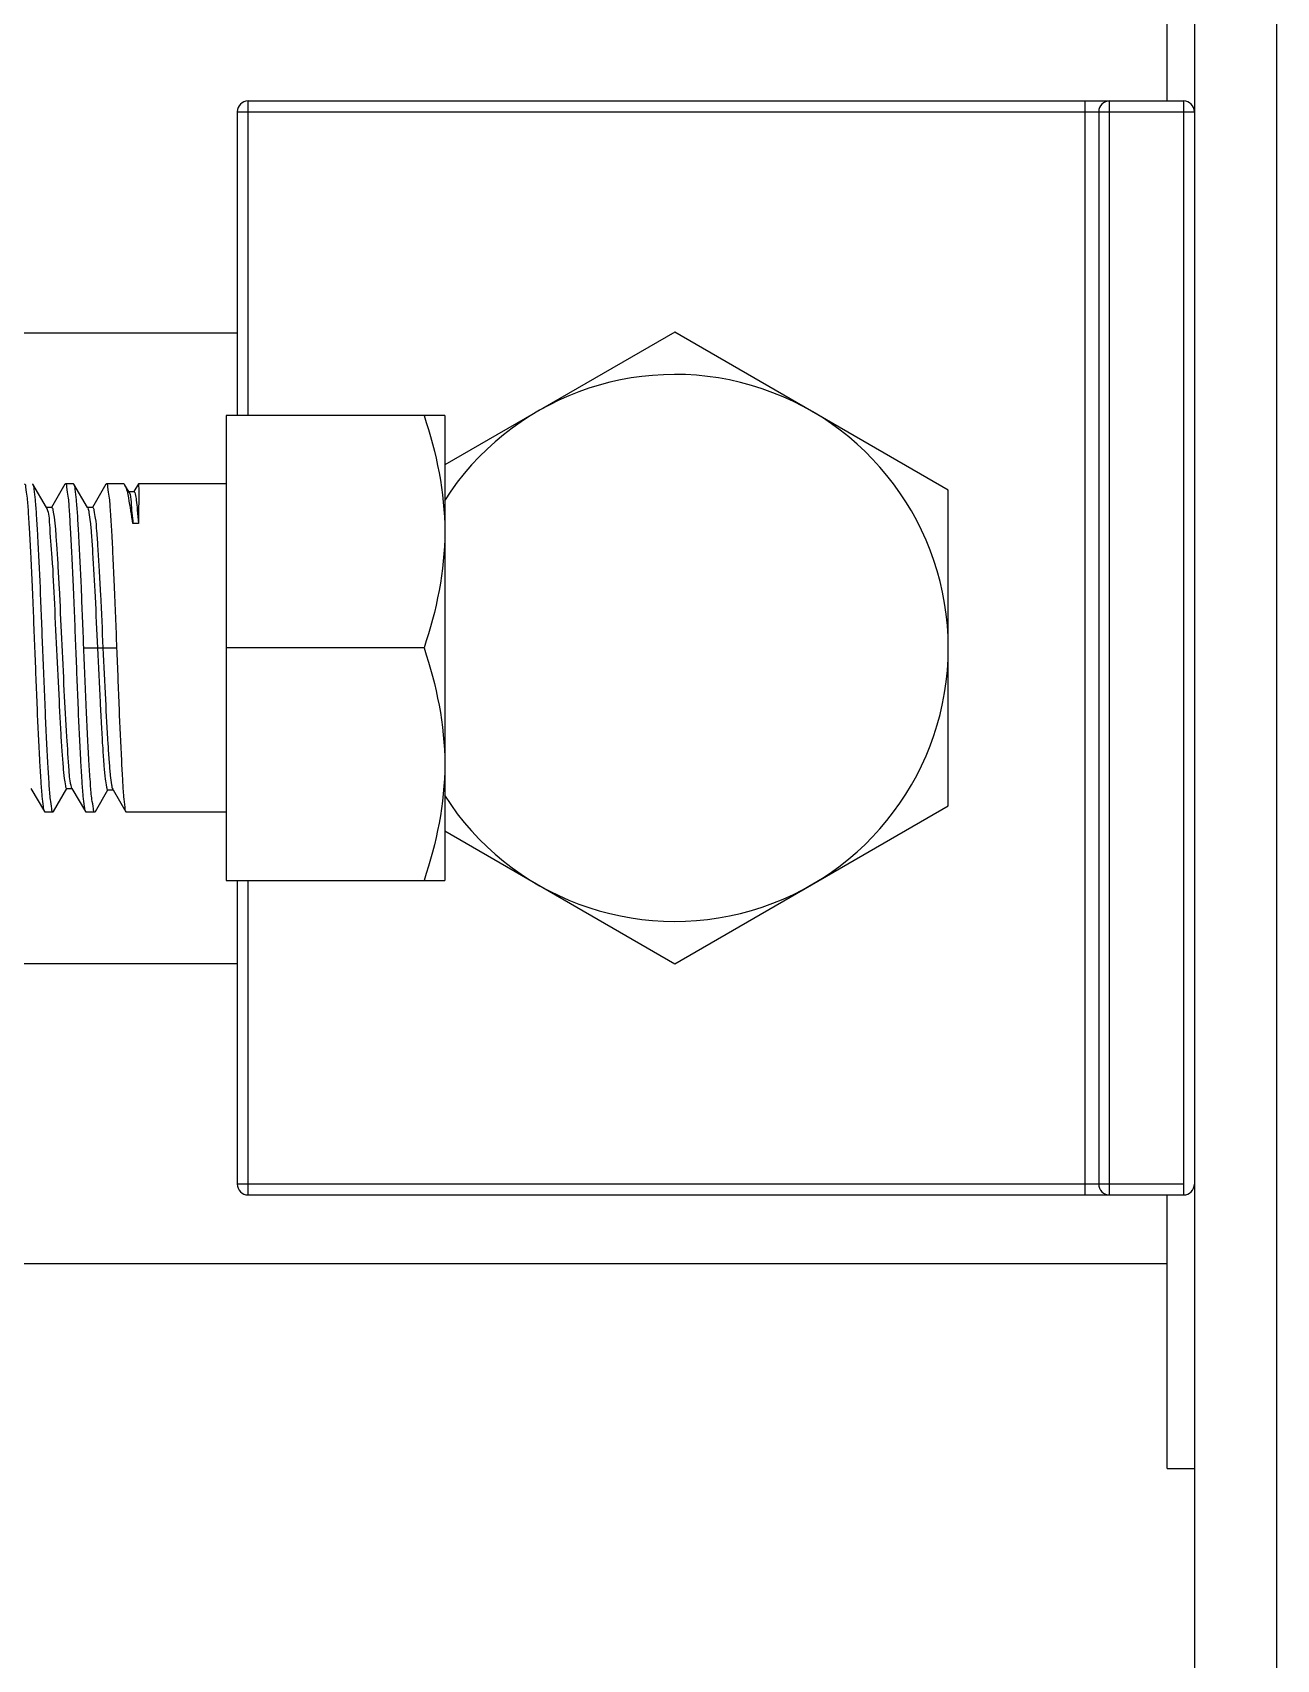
# Model space of a CAD drawing. Extents: x 69728788 to 150676229, y 20327566 to 43663798.
# Drawn here: x 75456323.8 to 75456530.9, y 20747782.2 to 20748053 of the extents above; entities that cross this region are included whole.
import ezdxf

# ---------------------------------------------------------------- set-up
doc = ezdxf.new("R2010")
doc.units = 0
doc.header["$LTSCALE"] = 1000
doc.header["$MEASUREMENT"] = 0
doc.layers.get('0').update_dxf_attribs({"linetype": 'CONTINUOUS'})
doc.layers.add('02___PRT_ALL_AXES', color=7, linetype='CONTINUOUS')

msp = doc.modelspace()

# ---------------------------------------------------------------- linework, layer by layer
at = {"color": 7, "linetype": 'Continuous'}
for p, q in [((75456517.25, 20750680.23), (75456517.25, 20747039.89)), ((75456530.91, 20750680.23), (75456530.91, 20747039.89)), ((75456512.7, 20748041.62), (75456512.7, 20748087.15)), ((75456359.71, 20747989.26), (75456359.71, 20748041.62)), ((75456359.71, 20748041.62), (75456515.43, 20748041.62)), ((75456499.04, 20747859.49), (75456499.04, 20748041.62)), ((75456503.14, 20747859.49), (75456503.14, 20748041.62)), ((75456515.43, 20748041.62), (75456515.43, 20747859.49)), ((75456357.89, 20748039.8), (75456357.89, 20747989.26)), ((75456357.89, 20748039.8), (75456517.25, 20748039.8)), ((75456501.32, 20748039.8), (75456501.32, 20747861.31)), ((75456356.02, 20747989.26), (75456356.02, 20747911.85)), ((75456323.88, 20747977.81), (75456323.81, 20747977.87)), ((75456326.13, 20747973.93), (75456323.88, 20747977.81)), ((75456329.2, 20747977.81), (75456326.96, 20747973.95)), ((75456329.2, 20747977.81), (75456329.27, 20747977.87)), ((75456330.71, 20747977.81), (75456330.64, 20747977.87)), ((75456332.96, 20747973.93), (75456330.71, 20747977.81)), ((75456336.03, 20747977.81), (75456333.79, 20747973.95)), ((75456336.03, 20747977.81), (75456336.1, 20747977.87)), ((75456339.89, 20747976.48), (75456339.2, 20747977.65)), ((75456340.72, 20747976.55), (75456339.85, 20747976.55)), ((75456341.44, 20747977.87), (75456340.69, 20747976.57)), ((75456326.17, 20747973.85), (75456326.13, 20747973.93)), ((75456326.99, 20747973.93), (75456326.13, 20747973.93)), ((75456326.17, 20747973.85), (75456326.2, 20747973.8)), ((75456333, 20747973.85), (75456332.96, 20747973.93)), ((75456333.82, 20747973.93), (75456332.96, 20747973.93)), ((75456341.43, 20747971.26), (75456340.52, 20747971.26)), ((75456332.34, 20747950.55), (75456337.81, 20747950.55)), ((75456330.26, 20747927.39), (75456330.32, 20747927.25)), ((75456323.54, 20747927.18), (75456325.78, 20747923.3)), ((75456327.3, 20747923.3), (75456329.53, 20747927.16)), ((75456329.5, 20747927.18), (75456330.37, 20747927.18)), ((75456330.32, 20747927.25), (75456330.37, 20747927.18)), ((75456330.37, 20747927.18), (75456332.61, 20747923.3)), ((75456334.29, 20747923.32), (75456336.37, 20747926.92)), ((75456336.34, 20747926.94), (75456337.21, 20747926.94)), ((75456337.17, 20747927.02), (75456337.21, 20747926.94)), ((75456337.21, 20747926.94), (75456339.33, 20747923.28)), ((75456325.78, 20747923.3), (75456325.86, 20747923.23)), ((75456327.3, 20747923.3), (75456327.22, 20747923.23)), ((75456332.61, 20747923.3), (75456332.69, 20747923.23)), ((75456334.29, 20747923.32), (75456334.19, 20747923.23)), ((75456339.33, 20747923.28), (75456339.38, 20747923.23)), ((75456357.89, 20747911.85), (75456357.89, 20747861.31)), ((75456359.71, 20747859.49), (75456359.71, 20747911.85)), ((75456515.43, 20747861.31), (75456357.89, 20747861.31)), ((75456359.71, 20747859.49), (75456515.43, 20747859.49)), ((75456512.7, 20747813.95), (75456512.7, 20747859.49)), ((75456127.95, 20747848.1), (75456512.7, 20747848.1)), ((75456512.7, 20747813.95), (75456517.25, 20747813.95))]:
    msp.add_line(p, q, dxfattribs=at)
at = {"color": 0}
for p, q in [((75456279.12, 20748003), (75456357.89, 20748003)), ((75456279.12, 20747898), (75456357.89, 20747898))]:
    msp.add_line(p, q, dxfattribs=at)
at = {"color": 7, "linetype": 'Continuous'}
for centre, radius, start, end in [((75456359.71, 20748039.8), 1.82, 90, 180), ((75456503.14, 20748039.8), 1.82, 90, 180), ((75456515.43, 20748039.8), 1.82, 0, 90), ((75456325.38, 20747973.44), 0.89, 21.644, 23.625), ((75456359.71, 20747861.31), 1.82, 180, 270), ((75456503.14, 20747861.31), 1.82, 180, 270), ((75456515.43, 20747861.31), 1.82, 270, 0)]:
    msp.add_arc(centre, radius, start, end, dxfattribs=at)
for points, knots in [([(75456322.44, 20747977.87), (75456322.63, 20747977.87), (75456322.66, 20747976.82), (75456322.95, 20747975.6), (75456323.09, 20747972.92), (75456323.32, 20747969.64), (75456323.52, 20747965.53), (75456323.81, 20747959.1), (75456324.01, 20747954.04), (75456324.15, 20747950.55)], [0, 0, 0, 0, 0.020675, 0.077924, 0.170358, 0.294557, 0.445789, 0.618276, 1, 1, 1, 1]), ([(75456325.51, 20747950.55), (75456325.38, 20747953.89), (75456325.13, 20747960.11), (75456324.81, 20747967.46), (75456324.51, 20747972.33), (75456324.34, 20747974.94), (75456324.11, 20747976.66), (75456324.02, 20747977.56), (75456323.88, 20747977.81)], [0, 0, 0, 0, 0.36699, 0.682928, 0.807586, 0.903956, 0.968736, 1, 1, 1, 1]), ([(75456329.27, 20747977.87), (75456329.46, 20747977.87), (75456329.49, 20747976.82), (75456329.78, 20747975.6), (75456329.92, 20747972.92), (75456330.15, 20747969.64), (75456330.35, 20747965.53), (75456330.64, 20747959.1), (75456330.84, 20747954.04), (75456330.98, 20747950.55)], [0, 0, 0, 0, 0.020674, 0.077921, 0.170353, 0.294549, 0.445778, 0.618269, 1, 1, 1, 1]), ([(75456332.34, 20747950.55), (75456332.21, 20747953.89), (75456331.96, 20747960.11), (75456331.64, 20747967.46), (75456331.34, 20747972.33), (75456331.17, 20747974.94), (75456330.94, 20747976.66), (75456330.85, 20747977.56), (75456330.71, 20747977.81)], [0, 0, 0, 0, 0.366993, 0.682932, 0.807585, 0.903953, 0.968735, 1, 1, 1, 1]), ([(75456336.1, 20747977.87), (75456336.29, 20747977.87), (75456336.32, 20747976.82), (75456336.61, 20747975.6), (75456336.75, 20747972.92), (75456336.98, 20747969.64), (75456337.18, 20747965.53), (75456337.47, 20747959.1), (75456337.67, 20747954.04), (75456337.81, 20747950.55)], [0, 0, 0, 0, 0.020673, 0.077921, 0.170352, 0.294544, 0.445772, 0.618264, 1, 1, 1, 1]), ([(75456339.2, 20747977.65), (75456339.17, 20747977.71), (75456339.11, 20747977.81), (75456339, 20747977.87), (75456338.96, 20747977.87)], [0, 0, 0, 0, 0.60461, 1, 1, 1, 1]), ([(75456340.52, 20747971.26), (75456340.31, 20747972.68), (75456339.93, 20747974.8), (75456339.58, 20747977.01), (75456339.2, 20747977.65)], [0, 0, 0, 0, 0.65919, 1, 1, 1, 1]), ([(75456339.89, 20747976.48), (75456340.16, 20747976.01), (75456340.2, 20747974.16), (75456340.43, 20747972.46), (75456340.52, 20747971.26)], [0, 0, 0, 0, 0.313961, 1, 1, 1, 1]), ([(75456340.72, 20747976.55), (75456340.85, 20747976.55), (75456340.94, 20747975.88), (75456341.13, 20747975.04), (75456341.27, 20747973.29), (75456341.37, 20747972.01), (75456341.43, 20747971.26)], [0, 0, 0, 0, 0.073099, 0.267312, 0.579782, 1, 1, 1, 1]), ([(75456341.44, 20747977.87), (75456341.48, 20747977.87), (75456341.43, 20747977.64), (75456341.5, 20747977.4), (75456341.48, 20747976.82), (75456341.5, 20747975.73), (75456341.47, 20747973.83), (75456341.45, 20747972.2), (75456341.43, 20747971.26)], [0, 0, 0, 0, 0.016557, 0.065341, 0.146137, 0.258326, 0.573151, 1, 1, 1, 1]), ([(75456326.21, 20747973.77), (75456326.54, 20747972.94), (75456326.64, 20747970.12), (75456327.14, 20747964.88), (75456327.45, 20747957.54), (75456327.86, 20747949.25), (75456328.18, 20747942.23), (75456328.46, 20747937.03), (75456328.65, 20747933.73), (75456328.86, 20747931.11), (75456329.02, 20747928.99), (75456329.25, 20747927.99), (75456329.34, 20747927.18), (75456329.5, 20747927.18)], [0, 0, 0, 0, 0.057306, 0.176372, 0.340694, 0.527158, 0.709493, 0.790959, 0.862015, 0.920146, 0.963314, 0.990071, 1, 1, 1, 1]), ([(75456326.99, 20747973.93), (75456327.15, 20747973.93), (75456327.24, 20747973.12), (75456327.46, 20747972.14), (75456327.63, 20747970.04), (75456327.83, 20747967.44), (75456328.03, 20747964.18), (75456328.31, 20747959.02), (75456328.63, 20747952.05), (75456329.03, 20747943.79), (75456329.35, 20747936.45), (75456329.82, 20747931.12), (75456329.96, 20747928.27), (75456330.26, 20747927.39)], [0, 0, 0, 0, 0.009836, 0.036322, 0.079059, 0.136633, 0.20705, 0.287848, 0.468983, 0.654819, 0.819474, 0.940051, 1, 1, 1, 1]), ([(75456333, 20747973.85), (75456333.13, 20747973.63), (75456333.24, 20747972.84), (75456333.45, 20747971.34), (75456333.63, 20747969.09), (75456333.92, 20747964.93), (75456334.24, 20747958.67), (75456334.49, 20747953.39), (75456334.62, 20747950.55)], [0, 0, 0, 0, 0.033264, 0.099334, 0.196338, 0.321027, 0.635567, 1, 1, 1, 1]), ([(75456333.82, 20747973.93), (75456333.99, 20747973.93), (75456334.07, 20747973.04), (75456334.32, 20747971.98), (75456334.48, 20747969.7), (75456334.7, 20747966.89), (75456334.9, 20747963.37), (75456335.19, 20747957.87), (75456335.39, 20747953.53), (75456335.53, 20747950.55)], [0, 0, 0, 0, 0.021178, 0.078551, 0.170993, 0.295129, 0.446256, 0.618607, 1, 1, 1, 1]), ([(75456324.15, 20747950.55), (75456324.28, 20747947.21), (75456324.53, 20747941), (75456324.85, 20747933.65), (75456325.15, 20747928.77), (75456325.32, 20747926.16), (75456325.55, 20747924.45), (75456325.64, 20747923.54), (75456325.78, 20747923.3)], [0, 0, 0, 0, 0.366984, 0.68292, 0.807581, 0.903953, 0.968735, 1, 1, 1, 1]), ([(75456327.22, 20747923.23), (75456327.03, 20747923.23), (75456327, 20747924.29), (75456326.71, 20747925.51), (75456326.57, 20747928.18), (75456326.34, 20747931.46), (75456326.14, 20747935.57), (75456325.85, 20747942), (75456325.65, 20747947.07), (75456325.51, 20747950.55)], [0, 0, 0, 0, 0.020675, 0.077925, 0.170357, 0.294554, 0.445786, 0.618277, 1, 1, 1, 1]), ([(75456330.98, 20747950.55), (75456331.11, 20747947.21), (75456331.36, 20747941), (75456331.68, 20747933.65), (75456331.98, 20747928.77), (75456332.15, 20747926.16), (75456332.38, 20747924.45), (75456332.47, 20747923.54), (75456332.61, 20747923.3)], [0, 0, 0, 0, 0.366982, 0.682923, 0.807582, 0.903951, 0.968734, 1, 1, 1, 1]), ([(75456334.19, 20747923.23), (75456333.99, 20747923.23), (75456333.9, 20747924.27), (75456333.62, 20747925.51), (75456333.44, 20747928.17), (75456333.2, 20747931.46), (75456332.99, 20747935.57), (75456332.69, 20747942), (75456332.48, 20747947.07), (75456332.34, 20747950.55)], [0, 0, 0, 0, 0.021119, 0.078456, 0.170877, 0.295006, 0.446139, 0.618518, 1, 1, 1, 1]), ([(75456334.62, 20747950.55), (75456334.76, 20747947.54), (75456334.96, 20747943.15), (75456335.26, 20747937.59), (75456335.46, 20747934.04), (75456335.68, 20747931.2), (75456335.84, 20747928.91), (75456336.09, 20747927.83), (75456336.18, 20747926.94), (75456336.34, 20747926.94)], [0, 0, 0, 0, 0.381925, 0.554398, 0.705515, 0.82952, 0.921758, 0.978931, 1, 1, 1, 1]), ([(75456335.53, 20747950.55), (75456335.66, 20747947.68), (75456335.92, 20747942.34), (75456336.24, 20747936.01), (75456336.53, 20747931.81), (75456336.71, 20747929.55), (75456336.93, 20747928.04), (75456337.03, 20747927.24), (75456337.17, 20747927.02)], [0, 0, 0, 0, 0.36496, 0.67965, 0.804235, 0.901047, 0.966901, 1, 1, 1, 1]), ([(75456337.81, 20747950.55), (75456337.94, 20747947.19), (75456338.19, 20747940.94), (75456338.49, 20747933.55), (75456338.77, 20747928.67), (75456338.92, 20747926.07), (75456339.14, 20747924.39), (75456339.19, 20747923.51), (75456339.33, 20747923.28)], [0, 0, 0, 0, 0.369318, 0.686536, 0.811163, 0.906958, 0.970567, 1, 1, 1, 1])]:
    msp.add_open_spline(points, degree=3, knots=knots, dxfattribs=at)
at = {"layer": '02___PRT_ALL_AXES', "color": 7, "linetype": 'Continuous'}
for p, q in [((75456430.74, 20748003.13), (75456392.45, 20747981.02)), ((75456476.27, 20747976.84), (75456430.74, 20748003.13)), ((75456392.45, 20747989.26), (75456356.02, 20747989.26)), ((75456392.45, 20747989.26), (75456392.45, 20747911.85)), ((75456330.64, 20747977.87), (75456329.27, 20747977.87)), ((75456338.96, 20747977.87), (75456336.1, 20747977.87)), ((75456356.02, 20747977.87), (75456341.44, 20747977.87)), ((75456476.27, 20747924.26), (75456476.27, 20747976.84)), ((75456388.99, 20747950.55), (75456356.02, 20747950.55)), ((75456327.22, 20747923.23), (75456325.86, 20747923.23)), ((75456334.19, 20747923.23), (75456332.69, 20747923.23)), ((75456356.02, 20747923.23), (75456339.38, 20747923.23)), ((75456430.74, 20747897.97), (75456476.27, 20747924.26)), ((75456392.45, 20747920.08), (75456430.74, 20747897.97)), ((75456356.02, 20747911.85), (75456392.45, 20747911.85))]:
    msp.add_line(p, q, dxfattribs=at)
msp.add_arc((75456430.74, 20747950.55), 45.53, 212.5812, 147.4188, dxfattribs=at)
for points in [[(75456388.99, 20747989.26), (75456391.06, 20747983.04), (75456392.45, 20747976.46), (75456392.45, 20747969.9)], [(75456392.45, 20747969.9), (75456392.45, 20747963.35), (75456391.06, 20747956.77), (75456388.99, 20747950.55)], [(75456388.99, 20747950.55), (75456391.06, 20747944.34), (75456392.45, 20747937.75), (75456392.45, 20747931.2)], [(75456392.45, 20747931.2), (75456392.45, 20747924.65), (75456391.06, 20747918.07), (75456388.99, 20747911.85)]]:
    msp.add_open_spline(points, degree=3, dxfattribs=at)

doc.saveas('drawing.dxf')
